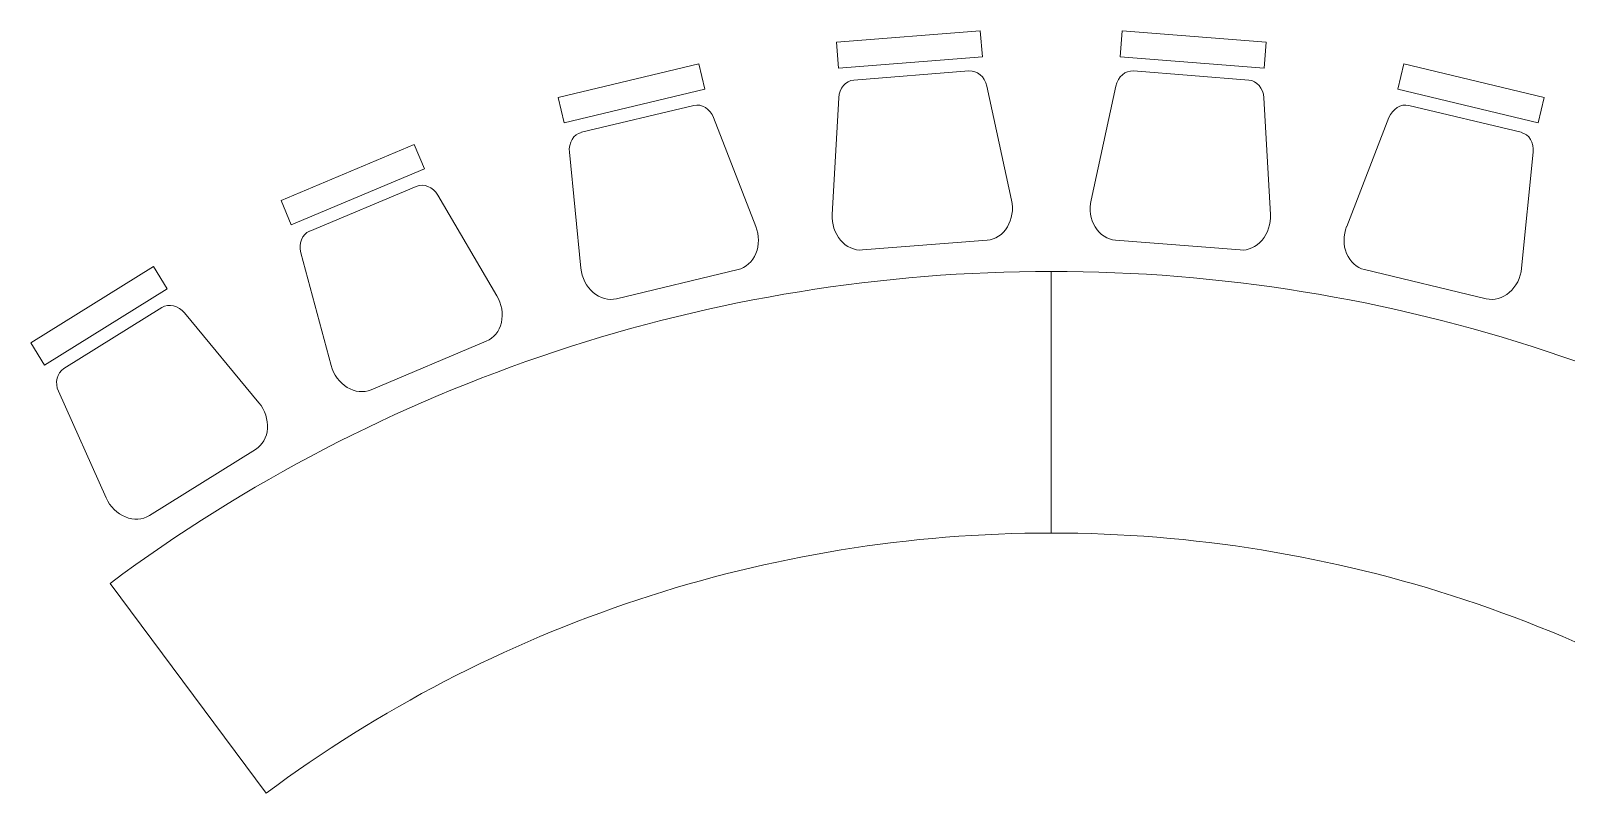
# Model space of a CAD drawing. Header units: inches. Extents: x -675 to 1187, y -924 to 1124.
# Drawn here: x -584.6 to -437.7, y 658.4 to 731.3 of the extents above; entities that cross this region are included whole.
import ezdxf

# ---------------------------------------------------------------- set-up
doc = ezdxf.new("R2010")
doc.units = ezdxf.units.IN
doc.header["$MEASUREMENT"] = 0
doc.layers.add('A-Furn-Chair', color=250, linetype='Continuous', lineweight=13)
doc.layers.add('Base_dwg', color=8, linetype='Continuous', lineweight=9)

# ---------------------------------------------------------------- blocks, each defined once
blk = doc.blocks.new('Base_dwg-531197-Level 1 Copy 1')
at = {"layer": 'A-Furn-Chair'}
for p, q in [((494.92, 1650.53), (505.93, 1651.4)), ((532.68, 1650.53), (521.66, 1651.4)), ((507.62, 1649.95), (509.99, 1639.05)), ((519.97, 1649.95), (517.6, 1639.05)), ((468.87, 1645.54), (479.61, 1648.11)), ((492.84, 1637.69), (493.47, 1648.83)), ((534.75, 1637.69), (534.12, 1648.83)), ((558.72, 1645.54), (547.98, 1648.11)), ((481.51, 1646.94), (485.55, 1636.54)), ((546.08, 1646.94), (542.05, 1636.54)), ((468.81, 1632.54), (467.71, 1643.64)), ((558.78, 1632.54), (559.89, 1643.64)), ((442.88, 1636.09), (453.06, 1640.36)), ((455.12, 1639.52), (460.79, 1629.91)), ((507.66, 1635.23), (495.74, 1634.29)), ((519.93, 1635.23), (531.85, 1634.29)), ((444.93, 1623.25), (442.04, 1634.02)), ((483.84, 1632.41), (472.21, 1629.63)), ((543.76, 1632.41), (555.39, 1629.63)), ((419.36, 1622.95), (428.74, 1628.78)), ((430.91, 1628.27), (438.02, 1619.68)), ((459.77, 1625.56), (448.75, 1620.93)), ((423.41, 1610.6), (418.85, 1620.78)), ((437.71, 1615.22), (427.55, 1608.91)), ((423.8, 1602.43), (438.72, 1582.37))]:
    blk.add_line(p, q, dxfattribs=at)
at = {"layer": 'A-Furn-Chair', "flags": 128}
for points in [[(493.25, 1654.16), (493.44, 1651.66), (507.21, 1652.75), (507.01, 1655.24)], [(534.35, 1654.16), (534.15, 1651.66), (520.38, 1652.75), (520.58, 1655.24)], [(466.65, 1648.86), (467.23, 1646.43), (480.67, 1649.65), (480.09, 1652.08)], [(560.94, 1648.86), (560.36, 1646.43), (546.93, 1649.65), (547.51, 1652.08)], [(440.15, 1639.01), (441.12, 1636.7), (453.85, 1642.05), (452.88, 1644.36)], [(416.2, 1625.41), (417.52, 1623.28), (429.25, 1630.58), (427.93, 1632.7)], [(513.8, 1632.24), (513.8, 1607.24)]]:
    blk.add_lwpolyline(points, close=True, dxfattribs=at)
at = {"layer": 'A-Furn-Chair'}
for radius, start, end in [(150.76, 90, 126.6549), (150.76, 53.3451, 90), (125.76, 90, 126.6549), (125.76, 53.3451, 90)]:
    blk.add_arc((513.8, 1481.48), radius, start, end, dxfattribs=at)
for centre, major_axis, start_param, end_param in [((506.08, 1649.53), (-0.15, 1.87), 4.871392, 6.283185), ((521.52, 1649.53), (0.15, 1.87), 0, 1.411793), ((495.07, 1648.66), (-0.15, 1.87), 0, 1.411793), ((532.53, 1648.66), (0.15, 1.87), 4.871392, 6.283185), ((480.05, 1646.28), (-0.44, 1.82), 4.871392, 6.283185), ((547.55, 1646.28), (0.44, 1.82), 0, 1.411793), ((469.31, 1643.71), (-0.44, 1.82), 0, 1.411793), ((558.29, 1643.71), (0.44, 1.82), 4.871392, 6.283185), ((453.79, 1638.64), (-0.73, 1.73), 4.871392, 6.283185), ((507.42, 1638.35), (-0.25, 3.12), 3.141593, 4.871392), ((520.18, 1638.35), (0.25, 3.12), 1.411793, 3.141593), ((495.5, 1637.41), (-0.25, 3.12), 1.411793, 3.141593), ((532.1, 1637.41), (0.25, 3.12), 3.141593, 4.871392), ((443.6, 1634.36), (-0.73, 1.73), 0, 1.411793), ((483.11, 1635.45), (-0.73, 3.04), 3.141593, 4.871392), ((544.48, 1635.45), (0.73, 3.04), 1.411793, 3.141593), ((471.48, 1632.67), (-0.73, 3.04), 1.411793, 3.141593), ((556.11, 1632.67), (0.73, 3.04), 3.141593, 4.871392), ((429.73, 1627.19), (-0.99, 1.59), 4.871392, 6.283185), ((458.56, 1628.44), (-1.21, 2.88), 3.141593, 4.871392), ((420.35, 1621.36), (-0.99, 1.59), 0, 1.411793), ((447.54, 1623.81), (-1.21, 2.88), 1.411793, 3.141593), ((436.06, 1617.88), (-1.65, 2.65), 3.141593, 4.871392), ((425.9, 1611.56), (-1.65, 2.65), 1.411793, 3.141593)]:
    blk.add_ellipse(centre, major_axis=major_axis, ratio=0.85, start_param=start_param, end_param=end_param, dxfattribs=at)

msp = doc.modelspace()

# ---------------------------------------------------------------- block references
at = {"layer": 'Base_dwg', "color": 7, "lineweight": 20}
msp.add_blockref('Base_dwg-531197-Level 1 Copy 1', (-1000.79, -923.95), dxfattribs=at)

doc.saveas('drawing.dxf')
